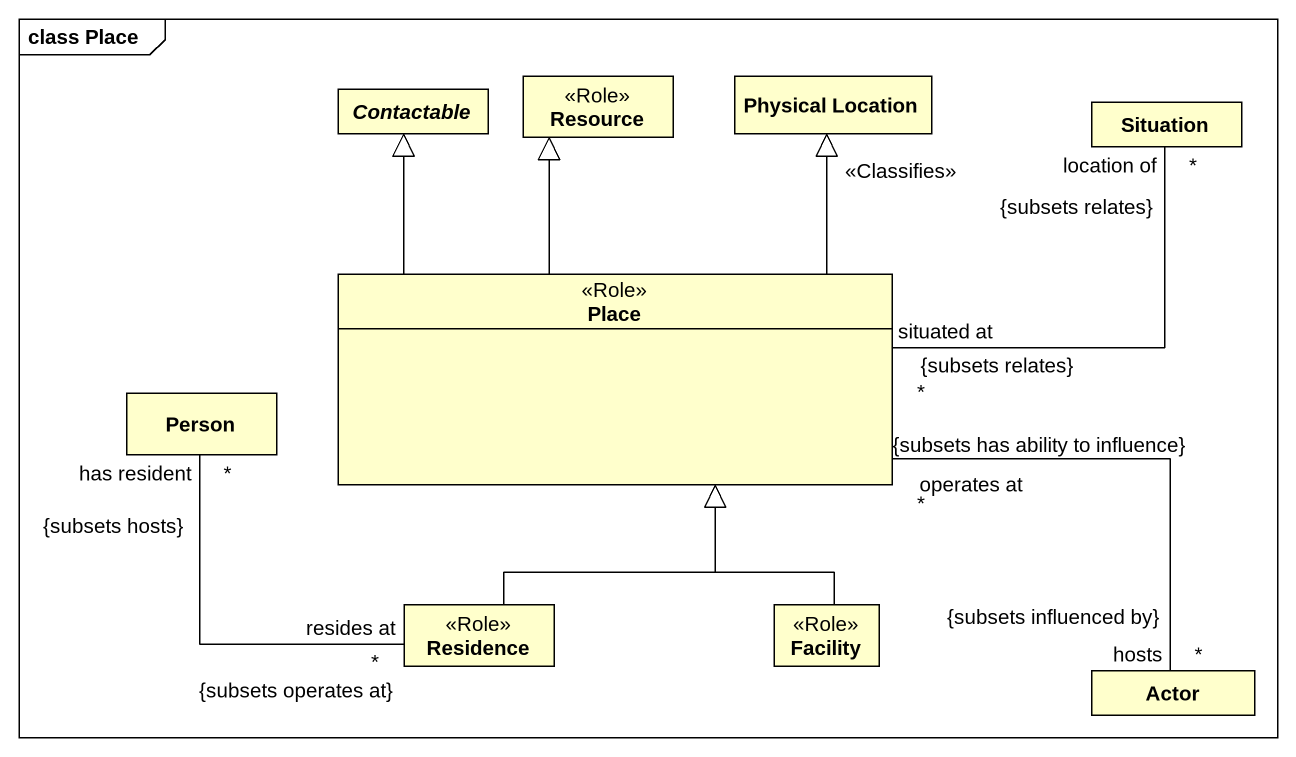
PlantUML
@startuml
mainframe class Place
hide circle
hide empty members
abstract class Contactable
class Resource <<Role>>
class "Physical Location" as Physical_Location
class Situation
class Place <<Role>>
class "Person" as Person_
class Residence <<Role>>
class Facility <<Role>>
class "Actor" as Actor_
Situation "location of\n{subsets relates}\n*" -left- "situated at\n{subsets relates}\n*" Place
Place -up-|> Contactable
Place -up-|> Resource
Place -up-|> Physical_Location : <<Classifies>>
Person_ "has resident\n{subsets hosts}\n*" -- "resides at\n{subsets operates at}\n*" Residence
Residence -up-|> Place
Facility -up-|> Place
Actor_ "hosts\n{subsets influenced by}\n*" -left- "operates at\n{subsets has ability to influence}\n*" Place
@enduml
